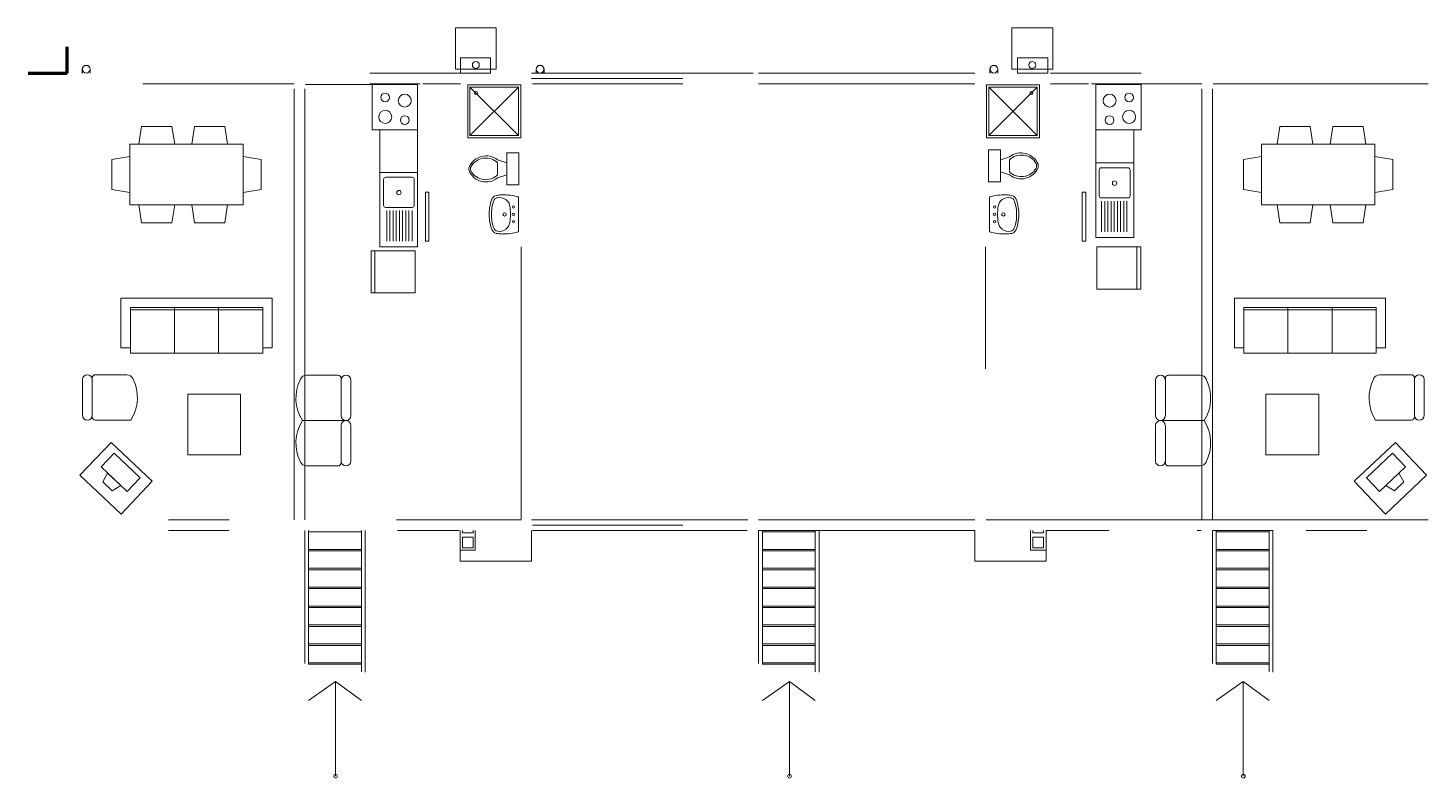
# Model space of a CAD drawing. Header units: millimetres. Extents: x 7.3 to 25.8, y 11.6 to 21.5.
import ezdxf

# ---------------------------------------------------------------- set-up
doc = ezdxf.new("R2010")
doc.units = ezdxf.units.MM
doc.layers.add('A-FURN', color=8, linetype='Continuous', lineweight=18)
doc.layers.add('freecad trace layer', color=30, linetype='Continuous', lineweight=100)
doc.layers.add('grid', color=7, linetype='Continuous')
doc.layers.get('grid').off()

# ---------------------------------------------------------------- blocks, each defined once
blk = doc.blocks.new('A$C48754032')
at = {"layer": 'A-FURN'}
for p, q in [((0.717, 9.375), (0.717, 9.325)), ((0.72, 9.325), (0.72, 9.375)), ((0.72, 9.375), (0.72, 9.325)), ((0.82, 9.375), (0.82, 9.325)), ((0.82, 9.375), (0.82, 9.325)), ((0.823, 9.375), (0.823, 9.325)), ((4.518, 9.325), (5.168, 9.325)), ((5.166, 9.325), (5.718, 9.325)), ((6.717, 9.375), (6.717, 9.325)), ((6.72, 9.325), (6.72, 9.375)), ((6.72, 9.375), (6.72, 9.325)), ((6.82, 9.375), (6.82, 9.325)), ((6.82, 9.375), (6.82, 9.325)), ((6.823, 9.375), (6.823, 9.325)), ((12.717, 9.375), (12.717, 9.325)), ((12.72, 9.325), (12.72, 9.375)), ((12.72, 9.375), (12.72, 9.325)), ((12.82, 9.375), (12.82, 9.325)), ((12.82, 9.375), (12.82, 9.325)), ((12.823, 9.375), (12.823, 9.325)), ((14.068, 9.325), (13.518, 9.325)), ((14.718, 9.325), (14.068, 9.325)), ((4.518, 9.185), (5.178, 9.185)), ((5.218, 9.185), (5.718, 9.185)), ((5.843, 9.14), (6.483, 8.5)), ((5.843, 8.5), (6.483, 9.14)), ((13.343, 9.14), (12.703, 8.5)), ((13.343, 8.5), (12.703, 9.14)), ((14.018, 9.185), (13.518, 9.185)), ((14.718, 9.185), (14.058, 9.185)), ((6.328, 8.138), (6.208, 8.178)), ((12.856, 8.178), (12.976, 8.218)), ((12.976, 8.018), (12.976, 8.178)), ((4.651, 8.012), (5.151, 8.012)), ((5.151, 7.025), (5.151, 8.012)), ((6.208, 7.978), (6.208, 8.138)), ((6.328, 7.978), (6.208, 7.938)), ((12.856, 8.018), (12.976, 7.978)), ((14.618, 8.137), (14.118, 8.137)), ((14.118, 7.15), (14.118, 8.137)), ((5.298, 7.752), (5.253, 7.752)), ((5.253, 7.752), (5.253, 7.102)), ((5.298, 7.102), (5.298, 7.752)), ((6.486, 7.233), (6.486, 7.679)), ((12.71, 7.233), (12.71, 7.679)), ((13.938, 7.102), (13.938, 7.752)), ((13.938, 7.752), (13.983, 7.752)), ((13.983, 7.752), (13.983, 7.102)), ((14.191, 7.673), (14.54, 7.673)), ((14.192, 7.631), (14.192, 7.227)), ((14.234, 7.631), (14.234, 7.227)), ((14.234, 7.631), (14.234, 7.305)), ((14.276, 7.631), (14.276, 7.227)), ((14.318, 7.631), (14.318, 7.227)), ((14.359, 7.631), (14.359, 7.227)), ((14.401, 7.631), (14.401, 7.227)), ((14.443, 7.631), (14.443, 7.227)), ((14.485, 7.631), (14.485, 7.227)), ((14.527, 7.631), (14.527, 7.227)), ((5.078, 7.548), (4.729, 7.548)), ((4.742, 7.506), (4.742, 7.102)), ((4.784, 7.506), (4.784, 7.102)), ((4.826, 7.506), (4.826, 7.102)), ((4.868, 7.506), (4.868, 7.102)), ((4.909, 7.506), (4.909, 7.102)), ((4.951, 7.506), (4.951, 7.102)), ((4.993, 7.506), (4.993, 7.102)), ((5.035, 7.506), (5.035, 7.102)), ((5.035, 7.506), (5.035, 7.18)), ((5.077, 7.506), (5.077, 7.102)), ((5.253, 7.102), (5.298, 7.102)), ((13.983, 7.102), (13.938, 7.102)), ((14.618, 7.15), (14.118, 7.15)), ((4.651, 7.025), (5.151, 7.025)), ((1.858, 3.415), (2.658, 3.415)), ((16.898, 3.415), (17.698, 3.415)), ((2.658, 3.275), (1.858, 3.275)), ((5.713, 2.87), (5.713, 3.275)), ((6.658, 3.275), (6.658, 2.87)), ((12.518, 2.87), (12.518, 3.275)), ((13.458, 3.275), (13.458, 2.87)), ((16.898, 3.275), (17.698, 3.275)), ((5.713, 2.87), (6.658, 2.87)), ((12.518, 2.87), (13.458, 2.87))]:
    blk.add_line(p, q, dxfattribs=at)
at = {"layer": 'A-FURN', "ltscale": 0.8}
for p, q in [((1.518, 9.185), (3.518, 9.185)), ((3.518, 3.415), (3.518, 9.115)), ((3.658, 3.415), (3.658, 9.115)), ((3.668, 9.175), (4.968, 9.175)), ((6.668, 9.185), (8.658, 9.185)), ((9.658, 9.185), (12.518, 9.185)), ((15.518, 3.415), (15.518, 9.115)), ((15.658, 3.425), (15.658, 9.115)), ((1.502, 8.62), (1.465, 8.383)), ((1.502, 8.62), (1.902, 8.62)), ((1.939, 8.383), (1.902, 8.62)), ((2.202, 8.62), (2.165, 8.383)), ((2.202, 8.62), (2.602, 8.62)), ((2.639, 8.383), (2.602, 8.62)), ((4.651, 8.014), (4.651, 8.575)), ((5.151, 8.575), (5.151, 8.014)), ((14.118, 8.575), (14.118, 8.137)), ((14.618, 8.137), (14.618, 8.575)), ((16.513, 8.383), (16.55, 8.62)), ((16.95, 8.62), (16.55, 8.62)), ((16.95, 8.62), (16.987, 8.383)), ((17.213, 8.383), (17.25, 8.62)), ((17.65, 8.62), (17.25, 8.62)), ((17.65, 8.62), (17.687, 8.383)), ((1.346, 7.583), (1.346, 8.383)), ((1.346, 8.383), (1.346, 7.583)), ((2.846, 8.383), (1.346, 8.383)), ((2.846, 7.583), (2.846, 8.383)), ((16.307, 7.583), (16.307, 8.383)), ((16.307, 8.383), (17.807, 8.383)), ((17.807, 7.583), (17.807, 8.383)), ((17.807, 8.383), (17.807, 7.583)), ((1.108, 8.183), (1.346, 8.22)), ((1.108, 8.183), (1.108, 7.783)), ((3.083, 8.183), (2.846, 8.22)), ((3.083, 8.183), (3.083, 7.783)), ((16.069, 8.183), (16.307, 8.22)), ((16.069, 8.183), (16.069, 7.783)), ((18.044, 8.183), (17.807, 8.22)), ((18.044, 8.183), (18.044, 7.783)), ((1.346, 7.746), (1.108, 7.783)), ((2.846, 7.746), (3.083, 7.783)), ((16.307, 7.746), (16.069, 7.783)), ((17.807, 7.746), (18.044, 7.783)), ((2.846, 7.583), (1.346, 7.583)), ((1.465, 7.583), (1.502, 7.345)), ((1.902, 7.345), (1.939, 7.583)), ((2.165, 7.583), (2.202, 7.345)), ((2.602, 7.345), (2.639, 7.583)), ((16.307, 7.583), (17.807, 7.583)), ((16.55, 7.345), (16.513, 7.583)), ((16.987, 7.583), (16.95, 7.345)), ((17.25, 7.345), (17.213, 7.583)), ((17.687, 7.583), (17.65, 7.345)), ((1.902, 7.345), (1.502, 7.345)), ((2.602, 7.345), (2.202, 7.345)), ((16.55, 7.345), (16.95, 7.345)), ((17.25, 7.345), (17.65, 7.345)), ((4.585, 6.417), (4.585, 6.975)), ((6.518, 7.025), (6.518, 3.425)), ((12.658, 7.025), (12.658, 5.413)), ((14.66, 6.467), (14.66, 7.025)), ((3.228, 6.346), (1.228, 6.346)), ((1.228, 6.346), (1.228, 5.689)), ((3.228, 5.689), (3.228, 6.346)), ((15.948, 5.689), (15.948, 6.346)), ((15.948, 6.346), (17.948, 6.346)), ((17.948, 6.346), (17.948, 5.689)), ((1.353, 6.224), (3.104, 6.224)), ((1.353, 6.224), (1.353, 5.621)), ((1.353, 6.195), (3.104, 6.195)), ((1.936, 6.224), (1.936, 5.621)), ((2.52, 5.621), (2.52, 6.224)), ((3.104, 5.621), (3.104, 6.224)), ((16.072, 5.621), (16.072, 6.224)), ((17.823, 6.224), (16.072, 6.224)), ((17.823, 6.195), (16.072, 6.195)), ((16.656, 5.621), (16.656, 6.224)), ((17.24, 6.224), (17.24, 5.621)), ((17.823, 6.224), (17.823, 5.621)), ((1.353, 5.621), (3.104, 5.621)), ((17.823, 5.621), (16.072, 5.621)), ((0.719, 5.271), (0.719, 4.799)), ((0.848, 4.799), (0.848, 5.292)), ((0.89, 5.335), (1.308, 5.335)), ((3.68, 5.328), (4.097, 5.328)), ((4.14, 5.285), (4.14, 4.792)), ((4.269, 4.792), (4.269, 5.264)), ((14.907, 4.792), (14.907, 5.264)), ((15.036, 5.285), (15.036, 4.792)), ((15.496, 5.328), (15.078, 5.328)), ((18.286, 5.335), (17.868, 5.335)), ((18.328, 4.799), (18.328, 5.292)), ((18.457, 5.271), (18.457, 4.799)), ((1.362, 4.735), (0.89, 4.735)), ((3.626, 4.728), (4.14, 4.728)), ((4.205, 4.728), (4.14, 4.728)), ((4.14, 4.664), (4.14, 4.171)), ((4.269, 4.192), (4.269, 4.664)), ((14.907, 4.192), (14.907, 4.664)), ((14.971, 4.728), (15.036, 4.728)), ((15.55, 4.728), (15.036, 4.728)), ((15.036, 4.664), (15.036, 4.171)), ((17.814, 4.735), (18.286, 4.735)), ((4.097, 4.128), (3.68, 4.128)), ((15.078, 4.128), (15.496, 4.128)), ((4.873, 3.415), (6.518, 3.415)), ((6.658, 3.415), (9.518, 3.415)), ((8.658, 3.345), (6.668, 3.345)), ((9.658, 3.415), (12.518, 3.415)), ((12.668, 3.415), (18.508, 3.415)), ((3.658, 1.515), (3.658, 3.275)), ((3.708, 1.505), (3.708, 3.275)), ((3.708, 3.255), (4.408, 3.255)), ((4.408, 1.405), (4.408, 3.275)), ((4.458, 1.398), (4.458, 3.275)), ((4.883, 3.275), (5.698, 3.275)), ((5.743, 3.245), (5.743, 3.275)), ((5.883, 3.245), (5.743, 3.245)), ((5.743, 3.045), (5.743, 3.185)), ((5.743, 3.185), (5.883, 3.185)), ((5.883, 3.275), (5.883, 3.245)), ((5.883, 3.185), (5.883, 3.045)), ((5.913, 3.015), (5.913, 3.275)), ((9.508, 3.275), (6.668, 3.275)), ((9.658, 3.275), (12.518, 3.275)), ((9.658, 1.515), (9.658, 3.275)), ((9.708, 1.505), (9.708, 3.275)), ((9.708, 3.255), (10.408, 3.255)), ((10.408, 1.405), (10.408, 3.275)), ((10.458, 1.398), (10.458, 3.275)), ((13.254, 3.275), (13.254, 3.015)), ((13.284, 3.245), (13.284, 3.275)), ((13.424, 3.245), (13.284, 3.245)), ((13.284, 3.045), (13.284, 3.185)), ((13.284, 3.185), (13.424, 3.185)), ((13.424, 3.275), (13.424, 3.245)), ((13.424, 3.185), (13.424, 3.045)), ((13.454, 3.275), (14.293, 3.275)), ((16.458, 3.275), (15.658, 3.275)), ((15.658, 1.515), (15.658, 3.275)), ((15.708, 1.505), (15.708, 3.275)), ((15.708, 3.255), (16.408, 3.255)), ((16.408, 1.405), (16.408, 3.275)), ((16.458, 1.398), (16.458, 3.275)), ((4.408, 3.025), (3.708, 3.025)), ((4.408, 3.005), (3.708, 3.005)), ((5.713, 3.015), (5.913, 3.015)), ((5.883, 3.045), (5.743, 3.045)), ((10.408, 3.025), (9.708, 3.025)), ((10.408, 3.005), (9.708, 3.005)), ((13.254, 3.015), (13.454, 3.015)), ((13.424, 3.045), (13.284, 3.045)), ((16.408, 3.025), (15.708, 3.025)), ((16.408, 3.005), (15.708, 3.005)), ((4.408, 2.775), (3.708, 2.775)), ((4.408, 2.755), (3.708, 2.755)), ((10.408, 2.775), (9.708, 2.775)), ((10.408, 2.755), (9.708, 2.755)), ((16.408, 2.775), (15.708, 2.775)), ((16.408, 2.755), (15.708, 2.755)), ((4.408, 2.525), (3.708, 2.525)), ((4.408, 2.505), (3.708, 2.505)), ((10.408, 2.525), (9.708, 2.525)), ((10.408, 2.505), (9.708, 2.505)), ((16.408, 2.525), (15.708, 2.525)), ((16.408, 2.505), (15.708, 2.505)), ((4.408, 2.275), (3.708, 2.275)), ((4.408, 2.255), (3.708, 2.255)), ((10.408, 2.275), (9.708, 2.275)), ((10.408, 2.255), (9.708, 2.255)), ((16.408, 2.275), (15.708, 2.275)), ((16.408, 2.255), (15.708, 2.255)), ((4.408, 2.025), (3.708, 2.025)), ((4.408, 2.005), (3.708, 2.005)), ((10.408, 2.025), (9.708, 2.025)), ((10.408, 2.005), (9.708, 2.005)), ((16.408, 2.025), (15.708, 2.025)), ((16.408, 2.005), (15.708, 2.005)), ((4.408, 1.775), (3.708, 1.775)), ((4.408, 1.755), (3.708, 1.755)), ((10.408, 1.775), (9.708, 1.775)), ((10.408, 1.755), (9.708, 1.755)), ((16.408, 1.775), (15.708, 1.775)), ((16.408, 1.755), (15.708, 1.755)), ((4.408, 1.525), (3.708, 1.525)), ((4.408, 1.505), (3.708, 1.505)), ((10.408, 1.525), (9.708, 1.525)), ((10.408, 1.505), (9.708, 1.505)), ((16.408, 1.525), (15.708, 1.525)), ((16.408, 1.505), (15.708, 1.505)), ((4.066, 0.025), (4.066, 1.275)), ((10.066, 0.025), (10.066, 1.275)), ((16.066, 0.025), (16.066, 1.275))]:
    blk.add_line(p, q, dxfattribs=at)
at = {"layer": 'A-FURN', "ltscale": 1.5}
for p, q in [((14.718, 9.185), (15.518, 9.185)), ((15.668, 9.185), (18.508, 9.185))]:
    blk.add_line(p, q, dxfattribs=at)
at = {"layer": 'A-FURN', "ltscale": 0.4}
for p, q in [((1.053, 4.034), (0.987, 3.918)), ((18.123, 4.034), (18.189, 3.918)), ((1.225, 3.871), (1.113, 3.798)), ((17.951, 3.871), (18.063, 3.798)), ((4.066, 1.275), (3.708, 1.025)), ((4.066, 1.275), (4.408, 1.025)), ((10.066, 1.275), (9.708, 1.025)), ((10.066, 1.275), (10.408, 1.025)), ((16.066, 1.275), (15.708, 1.025)), ((16.066, 1.275), (16.408, 1.025))]:
    blk.add_line(p, q, dxfattribs=at)
at = {"layer": 'A-FURN', "ltscale": 0.04}
blk.add_line((15.508, 3.275), (15.458, 3.275), dxfattribs=at)
at = {"layer": 'A-FURN', "ltscale": 0.8}
for points in [[(5.65, 9.922), (6.19, 9.922), (6.19, 9.375), (5.65, 9.375)], [(13.546, 9.922), (13.006, 9.922), (13.006, 9.375), (13.546, 9.375)], [(6.116, 9.325), (6.116, 9.525), (5.716, 9.525), (5.716, 9.325)], [(13.08, 9.325), (13.08, 9.525), (13.48, 9.525), (13.48, 9.325)], [(5.151, 9.175), (5.151, 8.575), (4.551, 8.575), (4.551, 9.175)], [(14.118, 9.175), (14.118, 8.575), (14.718, 8.575), (14.718, 9.175)], [(4.535, 6.417), (5.118, 6.417), (5.118, 6.975), (4.535, 6.975)], [(14.711, 6.467), (14.128, 6.467), (14.128, 7.025), (14.711, 7.025)], [(1.098, 4.44), (1.643, 3.925), (1.231, 3.489), (0.686, 4.005)], [(18.078, 4.44), (17.533, 3.925), (17.945, 3.489), (18.49, 4.005)]]:
    blk.add_lwpolyline(points, close=True, dxfattribs=at)
for points in [[(6.658, 9.325), (9.588, 9.325)], [(6.658, 9.325), (8.608, 9.325)], [(6.658, 9.255), (8.658, 9.255)], [(12.518, 9.325), (9.658, 9.325)], [(12.518, 9.325), (9.658, 9.325)], [(2.111, 5.077), (2.811, 5.077), (2.811, 4.277), (2.111, 4.277), (2.111, 5.077)], [(17.065, 5.077), (16.365, 5.077), (16.365, 4.277), (17.065, 4.277), (17.065, 5.077)]]:
    blk.add_lwpolyline(points, dxfattribs=at)
at = {"layer": 'A-FURN'}
for points in [[(5.813, 9.17), (6.513, 9.17), (6.513, 8.47), (5.813, 8.47)], [(5.843, 9.14), (6.483, 9.14), (6.483, 8.5), (5.843, 8.5)], [(13.373, 9.17), (12.673, 9.17), (12.673, 8.47), (13.373, 8.47)], [(13.343, 9.14), (12.703, 9.14), (12.703, 8.5), (13.343, 8.5)], [(6.328, 7.848), (6.488, 7.848), (6.488, 8.268), (6.328, 8.268)], [(12.856, 7.888), (12.696, 7.888), (12.696, 8.308), (12.856, 8.308)]]:
    blk.add_lwpolyline(points, close=True, dxfattribs=at)
for points in [[(4.651, 8.012), (4.651, 7.025)], [(14.162, 8.044), (14.162, 7.702)], [(14.191, 8.073), (14.54, 8.073)], [(14.569, 8.044), (14.569, 7.702)], [(14.618, 8.137), (14.618, 7.15)], [(4.7, 7.919), (4.7, 7.577)], [(5.078, 7.948), (4.729, 7.948)], [(5.107, 7.919), (5.107, 7.577)]]:
    blk.add_lwpolyline(points, dxfattribs=at)
at = {"layer": 'A-FURN', "ltscale": 0.8, "flags": 128}
for points in [[(1.353, 5.689), (1.228, 5.689)], [(3.104, 5.689), (3.228, 5.689)], [(16.072, 5.689), (15.948, 5.689)], [(17.823, 5.689), (17.948, 5.689)]]:
    blk.add_lwpolyline(points, dxfattribs=at)
at = {"layer": 'A-FURN', "ltscale": 0.4}
for points in [[(1.139, 4.297), (1.483, 3.971), (1.311, 3.789), (0.967, 4.115)], [(18.037, 4.297), (17.693, 3.971), (17.865, 3.789), (18.209, 4.115)]]:
    blk.add_lwpolyline(points, close=True, dxfattribs=at)
for points in [[(1.113, 3.798), (0.987, 3.918)], [(1.053, 4.034), (1.225, 3.871)], [(18.123, 4.034), (17.951, 3.871)], [(18.063, 3.798), (18.189, 3.918)]]:
    blk.add_lwpolyline(points, dxfattribs=at)
at = {"layer": 'A-FURN', "ltscale": 0.8}
for centre, radius in [((5.92, 9.432), 0.0457), ((13.276, 9.432), 0.0457), ((4.722, 9.004), 0.0571), ((4.98, 8.961), 0.0857), ((14.299, 8.961), 0.0857), ((14.557, 9.004), 0.0571), ((4.722, 8.746), 0.0857), ((4.98, 8.704), 0.0571), ((14.299, 8.704), 0.0571), ((14.557, 8.746), 0.0857), ((4.066, 0.025), 0.025), ((10.066, 0.025), 0.025), ((16.066, 0.025), 0.025)]:
    blk.add_circle(centre, radius, dxfattribs=at)
at = {"layer": 'A-FURN'}
for centre, radius in [((0.77, 9.375), 0.05), ((6.77, 9.375), 0.05), ((12.77, 9.375), 0.05), ((5.922, 9.061), 0.02), ((13.264, 9.061), 0.02), ((14.365, 7.869), 0.0291), ((4.904, 7.744), 0.0291), ((6.301, 7.456), 0.0224), ((6.418, 7.456), 0.017), ((6.418, 7.553), 0.0146), ((12.778, 7.456), 0.017), ((12.778, 7.553), 0.0146), ((12.894, 7.456), 0.0224), ((6.418, 7.359), 0.0146), ((12.778, 7.359), 0.0146)]:
    blk.add_circle(centre, radius, dxfattribs=at)
for centre, radius, start, end in [((0.77, 9.375), 0.053, 0, 180), ((0.77, 9.375), 0.05, 0, 180), ((6.77, 9.375), 0.053, 0, 180), ((6.77, 9.375), 0.05, 0, 180), ((12.77, 9.375), 0.053, 0, 180), ((12.77, 9.375), 0.05, 0, 180), ((6.056, 7.987), 0.243, 51.4691, 157.9714), ((6.052, 7.974), 0.227, 46.3677, 148.9468), ((13.128, 8.027), 0.243, 22.0286, 128.5309), ((13.132, 8.014), 0.227, 31.0532, 133.6323), ((5.908, 8.058), 0.08, 164.8605, 195.1395), ((6.056, 8.128), 0.243, 202.0284, 308.5307), ((5.93, 8.058), 0.08, 155.7318, 204.2682), ((6.052, 8.142), 0.227, 211.053, 313.6321), ((13.128, 8.168), 0.243, 231.4693, 337.9716), ((13.132, 8.182), 0.227, 226.3679, 328.947), ((13.254, 8.098), 0.08, 335.7318, 24.2682), ((13.276, 8.098), 0.08, 344.8605, 15.1395), ((14.191, 8.044), 0.0291, 90, 180), ((14.54, 8.044), 0.0291, 0, 90), ((4.729, 7.919), 0.0291, 90, 180), ((5.078, 7.919), 0.0291, 0, 90), ((6.547, 7.493), 0.446, 157.2254, 169.3601), ((6.654, 7.459), 0.528, 160.9575, 180.3518), ((6.208, 7.628), 0.0812, 87.3697, 152.4773), ((6.213, 7.618), 0.0597, 97.2234, 166.6972), ((6.235, 7.541), 0.139, 53.6903, 102.3187), ((6.323, 6.838), 0.878, 93.0612, 97.2669), ((6.281, 6.975), 0.74, 74.5103, 90.4252), ((6.237, 7.544), 0.135, 31.4665, 53.8019), ((6.16, 7.524), 0.214, 10.8893, 24.9993), ((6.477, 7.679), 0.00927, 356.848, 77.0369), ((12.719, 7.679), 0.00927, 102.9631, 183.152), ((12.915, 6.975), 0.74, 89.5748, 105.4897), ((13.036, 7.524), 0.214, 155.0007, 169.1107), ((12.959, 7.544), 0.135, 126.1981, 148.5335), ((12.961, 7.541), 0.139, 77.6813, 126.3097), ((12.873, 6.838), 0.878, 82.7331, 86.9388), ((12.988, 7.628), 0.0812, 27.5227, 92.6303), ((12.983, 7.618), 0.0597, 13.3028, 82.7766), ((12.542, 7.459), 0.528, 359.6482, 19.0425), ((12.649, 7.493), 0.446, 10.6399, 22.7746), ((14.191, 7.702), 0.0291, 180, 270), ((14.54, 7.702), 0.0291, 270, 0), ((4.729, 7.577), 0.0291, 180, 270), ((5.078, 7.577), 0.0291, 270, 0), ((6.633, 7.465), 0.536, 168.1274, 180.9856), ((6.633, 7.447), 0.536, 179.0144, 191.8726), ((6.654, 7.453), 0.528, 179.6482, 199.0425), ((5.562, 7.452), 0.816, 0.2876, 7.9576), ((5.562, 7.46), 0.816, 352.0424, 359.7124), ((13.634, 7.452), 0.816, 172.0424, 179.7124), ((13.634, 7.46), 0.816, 180.2876, 187.9576), ((12.542, 7.453), 0.528, 340.9575, 0.3518), ((12.562, 7.465), 0.536, 359.0144, 11.8726), ((12.562, 7.447), 0.536, 348.1274, 0.9856), ((6.547, 7.419), 0.446, 190.6399, 202.7746), ((6.208, 7.284), 0.0812, 207.5227, 272.6303), ((6.213, 7.294), 0.0597, 193.3028, 262.7766), ((6.235, 7.37), 0.139, 257.6813, 306.3097), ((6.281, 7.937), 0.74, 269.5748, 285.4897), ((6.237, 7.368), 0.135, 306.1981, 328.5335), ((6.214, 7.374), 0.158, 330.7301, 349.9957), ((6.477, 7.233), 0.00927, 282.9631, 3.152), ((12.719, 7.233), 0.00927, 176.848, 257.0369), ((12.915, 7.937), 0.74, 254.5103, 270.4252), ((12.982, 7.374), 0.158, 190.0043, 209.2699), ((12.959, 7.368), 0.135, 211.4665, 233.8019), ((12.961, 7.37), 0.139, 233.6903, 282.3187), ((12.988, 7.284), 0.0812, 267.3697, 332.4773), ((12.983, 7.294), 0.0597, 277.2234, 346.6972), ((12.649, 7.419), 0.446, 337.2254, 349.3601), ((6.323, 8.073), 0.878, 262.7331, 266.9388), ((12.873, 8.073), 0.878, 273.0612, 277.2669)]:
    blk.add_arc(centre, radius, start, end, dxfattribs=at)
at = {"layer": 'A-FURN', "ltscale": 0.8}
for centre, radius, start, end in [((0.783, 5.271), 0.0643, 0, 180), ((0.89, 5.292), 0.0429, 90, 180), ((1.308, 5.249), 0.0857, 23.5782, 90), ((0.893, 5.031), 0.554, 327.7159, 27.0885), ((4.095, 5.024), 0.554, 152.9115, 212.2841), ((3.68, 5.242), 0.0857, 90, 156.4218), ((4.097, 5.285), 0.0429, 0, 90), ((4.205, 5.264), 0.0643, 0, 180), ((14.971, 5.264), 0.0643, 360, 180), ((15.078, 5.285), 0.0429, 90, 180), ((15.496, 5.242), 0.0857, 23.5782, 90), ((15.081, 5.024), 0.554, 327.7159, 27.0885), ((18.283, 5.031), 0.554, 152.9115, 212.2841), ((17.868, 5.249), 0.0857, 90, 156.4218), ((18.286, 5.292), 0.0429, 360, 90), ((18.393, 5.271), 0.0643, 360, 180), ((0.783, 4.799), 0.0643, 180, 0), ((0.89, 4.778), 0.0429, 180, 270), ((4.095, 4.432), 0.554, 147.7159, 207.0885), ((4.205, 4.792), 0.0643, 180, 0), ((4.205, 4.664), 0.0643, 0, 180), ((14.971, 4.792), 0.0643, 180, 360), ((14.971, 4.664), 0.0643, 360, 180), ((15.081, 4.432), 0.554, 332.9115, 32.2841), ((18.286, 4.778), 0.0429, 270, 360), ((18.393, 4.799), 0.0643, 180, 360), ((3.68, 4.214), 0.0857, 203.5782, 270), ((4.097, 4.171), 0.0429, 270, 0), ((4.205, 4.192), 0.0643, 180, 0), ((14.971, 4.192), 0.0643, 180, 360), ((15.078, 4.171), 0.0429, 180, 270), ((15.496, 4.214), 0.0857, 270, 336.4218)]:
    blk.add_arc(centre, radius, start, end, dxfattribs=at)
at = {"layer": 'freecad trace layer'}
for p, q in [((0.518, 9.325), (0.518, 9.672)), ((0, 9.325), (0.518, 9.325))]:
    blk.add_line(p, q, dxfattribs=at)

msp = doc.modelspace()

# ---------------------------------------------------------------- block references
at = {"layer": 'grid'}
msp.add_blockref('A$C48754032', (7.322, 11.611), dxfattribs=at)

doc.saveas('drawing.dxf')
